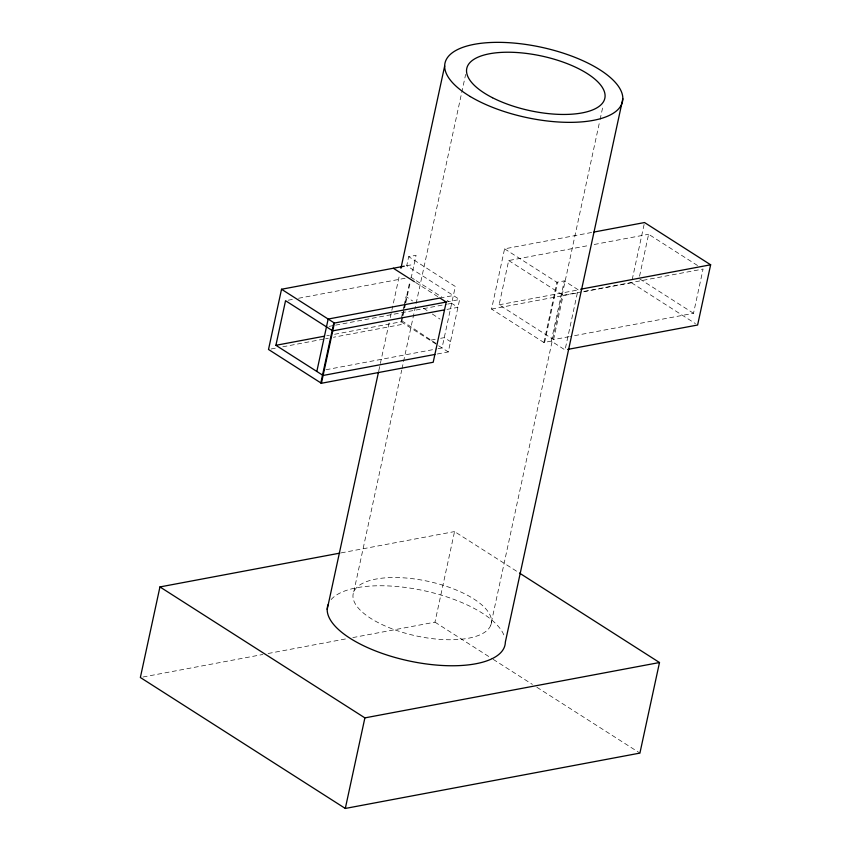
<?xml version="1.0" encoding="UTF-8"?>
<svg xmlns="http://www.w3.org/2000/svg" width="851" height="851" viewBox="0 0 851 851"><rect width="100%" height="100%" fill="white"/><g stroke="black" fill="none" stroke-linecap="round" stroke-linejoin="round"><path stroke-width="0.64" stroke-dasharray="4.25 3.19" d="M378.791 370.728L389.162 322.742M390.29 317.561L399.534 274.756M437.329 353.995L448.296 351.931L459.625 299.52L406.735 265.725L408.693 256.672L416.065 255.289L411.331 277.16M403.874 306.541L400.917 320.21L436.095 343.474M404.14 305.307L406.023 296.605L412.597 300.956M334.592 334.283L401.108 321.784L402.215 316.689M402.491 315.413L404.97 303.945M405.246 302.669L409.65 282.287M402.746 316.88L401.087 324.571L333.496 337.262M403.023 315.593L404.406 309.19M404.682 307.913L405.512 304.062M405.789 302.786L410.225 282.287M353.75 591.934L401.704 370.142M401.98 368.845L465.646 74.42M504.59 248.832L556.916 282.277L564.287 280.894L578.063 289.691L565.043 349.921L551.267 341.113L543.895 342.496L491.57 309.062L504.59 248.832L592.7 232.28M569.128 336.666L553.575 339.592L499.122 304.796L508.685 260.544L589.02 245.45M352.846 637.58L434.967 622.145L454.551 531.577L518.387 572.361M543.895 342.496L556.916 282.277M544.629 342.368L557.65 282.149M551.267 341.113L564.287 280.894M490.719 625.336A70.622 27.934 12.2 0 0 397.055 577.552A70.622 27.934 12.2 0 0 378.929 623.028A70.622 27.934 12.2 0 0 490.719 625.336L599.806 120.799M600.083 119.502L603.168 105.226M553.575 339.592L563.139 295.34L703.075 269.044L693.512 313.296L570.425 336.432M583.563 291.776L631.506 282.766L644.25 223.824M697.522 265.501L648.622 234.259L639.058 278.511L693.512 313.296M406.735 265.725L414.107 264.342M288.159 300.222L293.372 299.244M298.584 298.265L405.533 278.171M594.211 244.482L648.622 234.259M439.956 298.041L453.37 295.52M446.222 302.041L459.625 299.52M329.082 326.369L334.294 325.39M335.602 325.146L446.456 304.318M447.764 304.073L451.679 303.339M446.966 309.402L457.934 307.339L447.254 300.509M326.773 335.751L329.38 335.262M499.122 304.796L579.457 289.702M271.107 348.984L276.309 348.016M282.809 346.793L324.401 338.975M325.699 338.73L328.295 338.241M491.57 309.062L578.382 292.744M431.01 340.123L435.829 339.219M440.648 338.304L444.265 337.634L450.519 341.634M325.954 369.738L436.818 348.91M438.127 348.665L442.031 347.931L455.328 286.468L408.693 256.672M341.145 552.884L454.551 531.577M142.968 677.013L262.895 654.472M268.118 653.494L346.325 638.803M631.506 282.766L695.416 323.603M508.685 260.544L563.139 295.34M410.756 277.192L415.182 280.011M416.288 280.724L441.722 296.978M415.533 282.436L437.733 296.627M401.108 321.784L437.605 345.102M438.712 345.814L448.296 351.931M434.967 622.145L492.08 658.642M493.208 659.355L532.396 684.395M536.875 687.257L639.909 753.092M423.564 308.211L427.957 311.115M432.34 314.008L440.02 319.093M331.113 599.593A90.802 35.912 12.2 0 1 422.564 590.381A90.802 35.912 12.2 0 1 504.249 635.984"/><path stroke-width="1.28" d="M339.836 553.129L159.945 586.935L140.362 677.502L345.304 808.45L639.909 753.092L659.493 662.525L519.504 573.085M404.299 266.182L281.532 289.255L268.512 349.474L321.401 383.269L433.191 362.26L446.222 302.041L439.956 298.041L328.156 319.051L316.827 371.451M434.882 354.452L323.093 375.461L275.905 345.304L285.542 300.711L332.73 330.858L444.53 309.86M320.838 382.918L333.858 322.689M321.401 383.269L334.422 323.05L446.222 302.041M327.199 609.369L378.504 372.025M400.938 268.278L444.679 65.953M345.304 808.45L364.888 717.882L659.493 662.525M622.826 98.748L505.334 642.154A90.802 35.912 12.2 0 1 409.788 661.099A90.802 35.912 12.2 0 1 328.039 604.742M593.987 232.036L644.526 222.547L710.638 264.789L697.618 325.008L567.638 349.431M275.905 345.304L324.157 336.241M580.659 289.212L710.638 264.789M393.332 268.246L414.426 281.724M281.532 289.255L334.422 323.05M324.763 364.802L325.316 365.153M159.945 586.935L364.888 717.882M470.316 96.567A90.802 35.912 12.2 0 0 619.624 107.63A90.802 35.912 12.2 0 0 511.334 42.858A90.802 35.912 12.2 0 0 470.316 96.567M492.506 97.727A70.622 27.934 12.2 0 0 604.295 100.046A70.622 27.934 12.2 0 0 510.632 52.251A70.622 27.934 12.2 0 0 492.506 97.727"/></g></svg>
